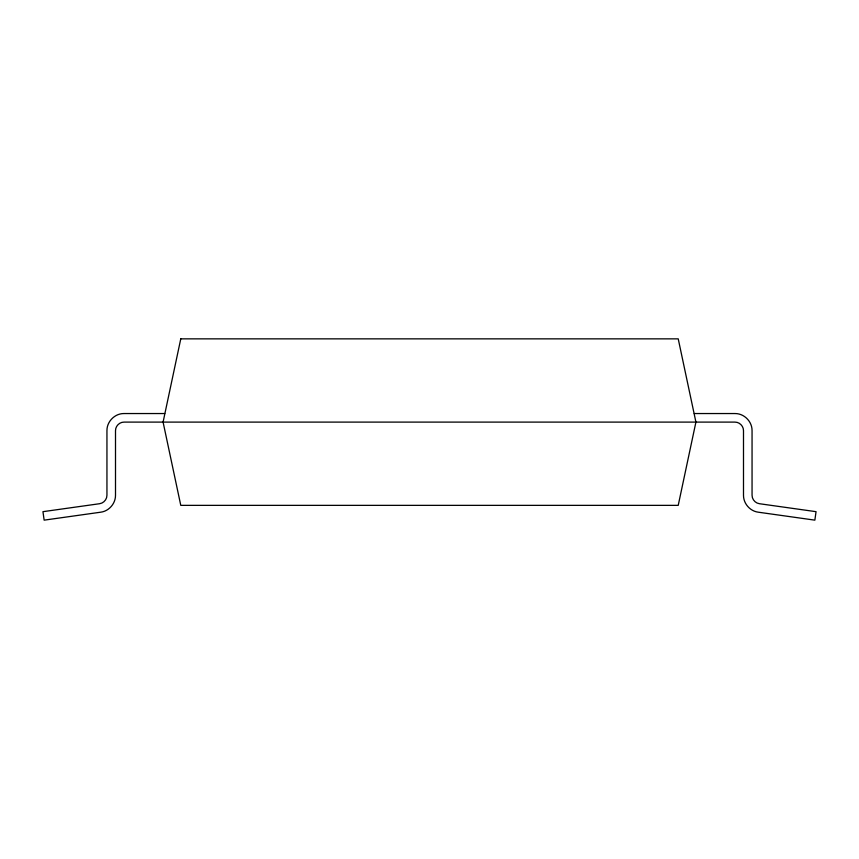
<?xml version="1.0" encoding="UTF-8"?>
<svg xmlns="http://www.w3.org/2000/svg" width="859" height="859" viewBox="0 0 859 859"><rect width="100%" height="100%" fill="white"/><g stroke="black" fill="none" stroke-linecap="round" stroke-linejoin="round"><path stroke-width="1.29" d="M164.724 413.544L124.072 413.544C114.913 413.383 106.784 421.511 106.945 430.67L106.945 495.235C106.999 499.38 103.681 503.191 99.569 503.718L42.95 511.674L44.142 520.146L100.761 512.189C108.986 511.148 115.611 503.524 115.503 495.235L115.503 430.67C115.428 426.096 119.487 422.027 124.072 422.102L734.928 422.102C739.513 422.027 743.572 426.096 743.497 430.67L743.497 495.235C743.389 503.524 750.014 511.148 758.239 512.189L814.858 520.146L816.05 511.674L759.431 503.718C755.319 503.191 752.001 499.38 752.054 495.235L752.054 430.67C752.216 421.511 744.087 413.383 734.928 413.544L694.276 413.544M180.777 338.854L163.081 422.102L180.777 505.36L678.223 505.36L695.919 422.102L678.223 338.854L180.777 338.854"/></g></svg>
